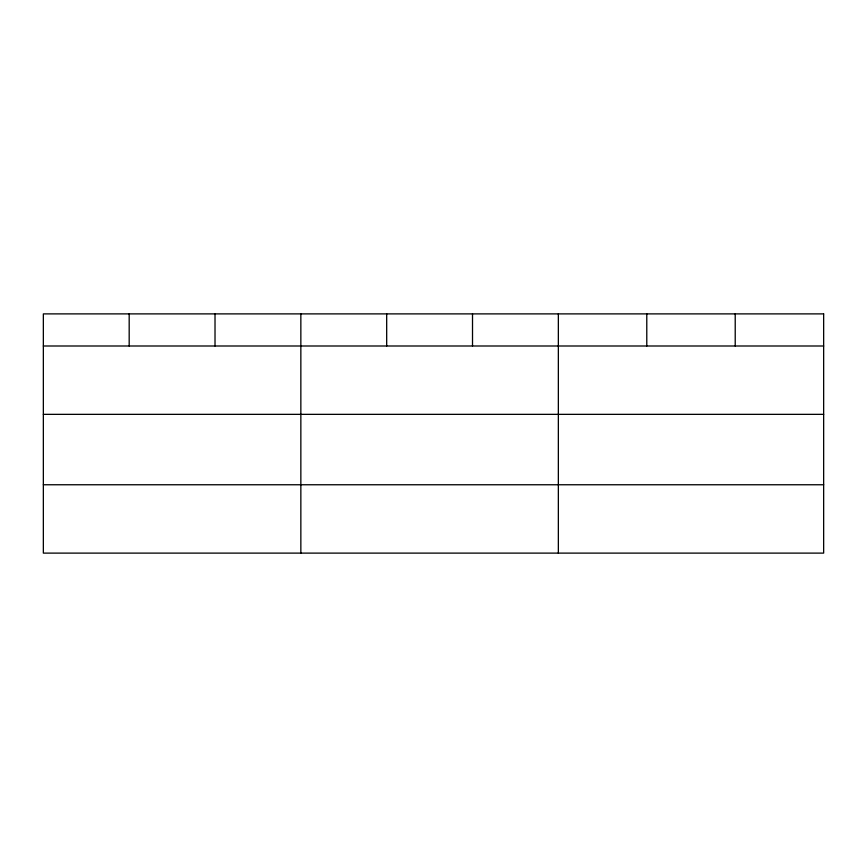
<?xml version="1.0" encoding="UTF-8"?>
<svg xmlns="http://www.w3.org/2000/svg" width="867" height="867" viewBox="0 0 867 867"><rect width="100%" height="100%" fill="white"/><g stroke="black" fill="none" stroke-linecap="round" stroke-linejoin="round"><path stroke-width="1.3" d="M43.35 345.998L823.65 345.998M43.35 414.35L823.65 414.35M43.35 484.761L823.65 484.761M735.216 313.887L735.216 345.998M646.782 313.887L646.782 345.998M558.348 313.887L558.348 553.113M472.515 313.887L472.515 345.998M386.682 313.887L386.682 345.998M300.849 313.887L300.849 553.113M215.016 313.887L215.016 345.998M129.183 313.887L129.183 345.998M823.65 313.887L43.35 313.887L43.35 553.113L823.65 553.113L823.65 313.887"/></g></svg>
